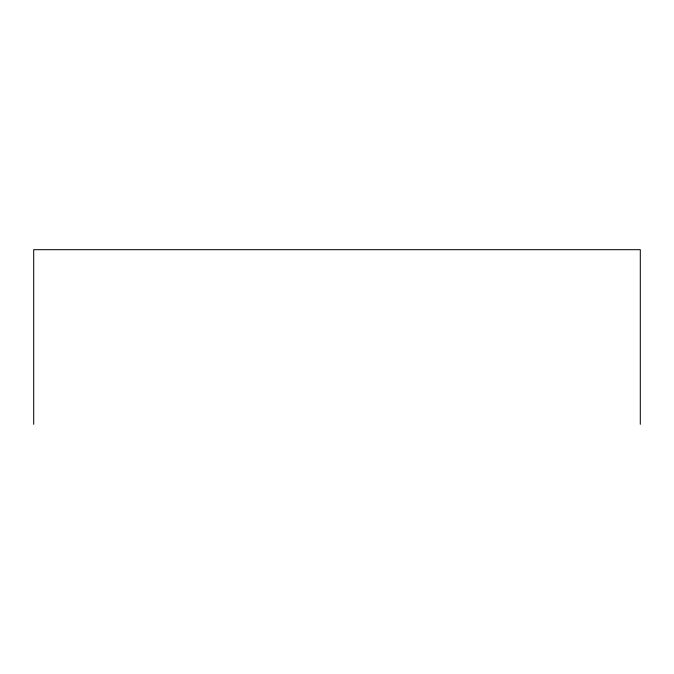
<?xml version="1.0" encoding="UTF-8"?>
<svg xmlns="http://www.w3.org/2000/svg" width="674" height="674" viewBox="0 0 674 674"><rect width="100%" height="100%" fill="white"/><g stroke="black" fill="none" stroke-linecap="round" stroke-linejoin="round"><path stroke-width="1.01" d="M640.3 424.308L640.3 249.692L33.7 249.692L33.7 424.308"/></g></svg>
